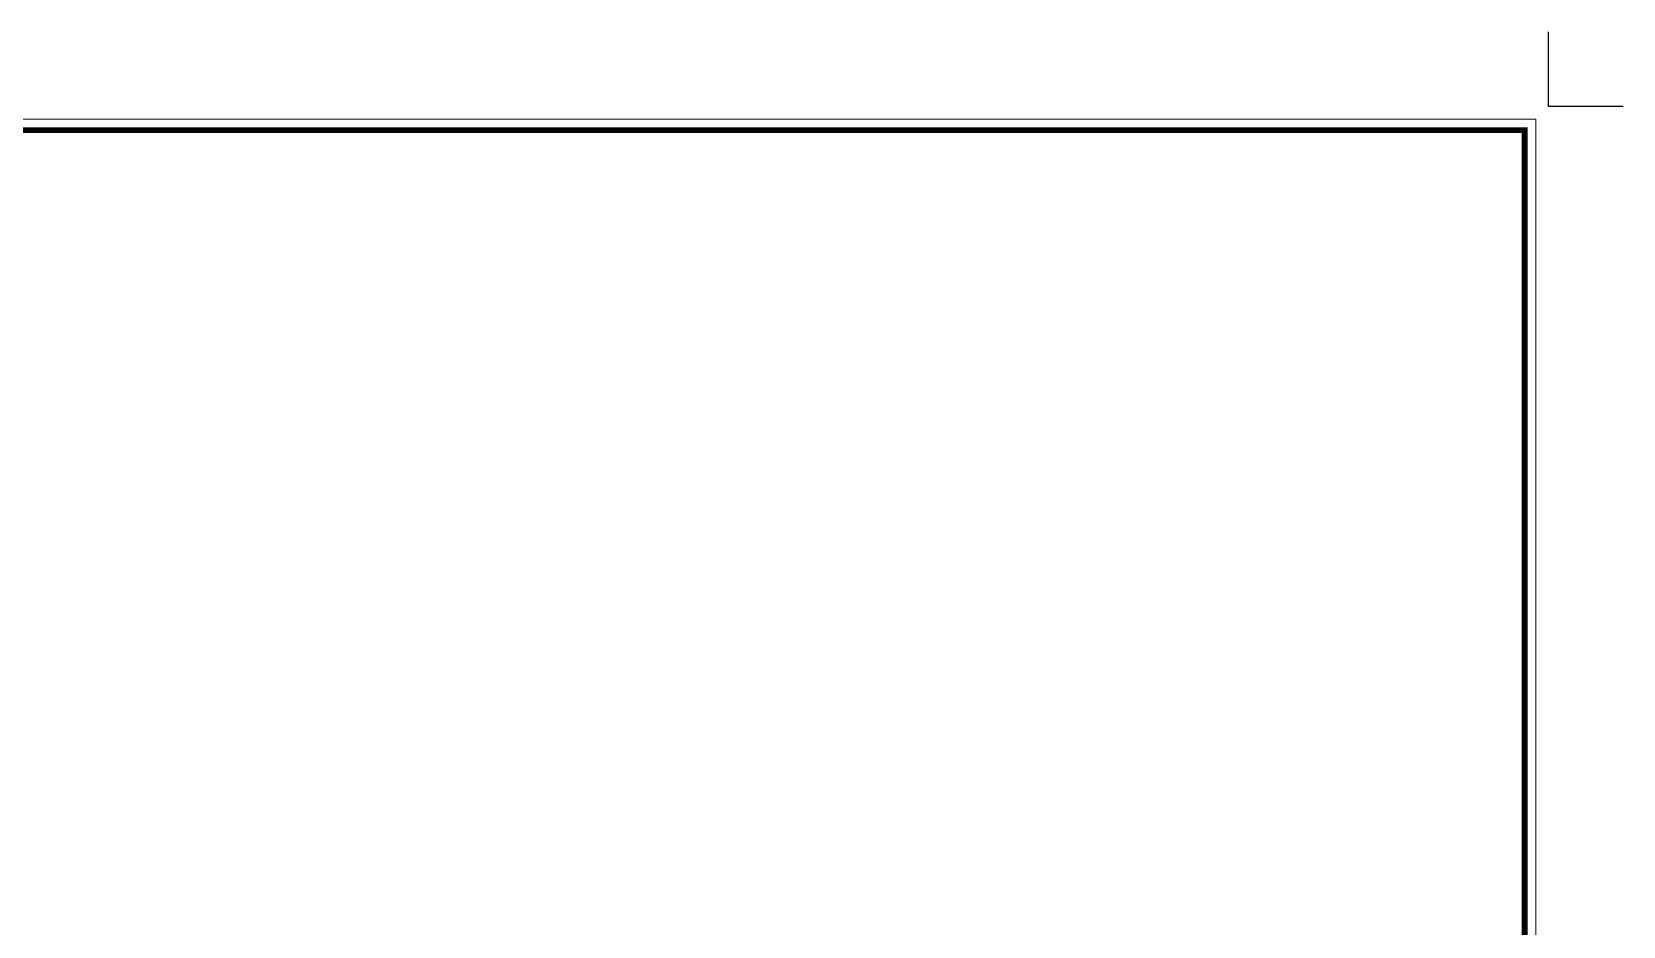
# Model space of a CAD drawing. Header units: inches. Extents: x -351 to 2582, y -266 to 144.
# Drawn here: x 276.04 to 288.84, y -53.5 to -46.3 of the extents above; entities that cross this region are included whole.
import ezdxf

# ---------------------------------------------------------------- set-up
doc = ezdxf.new("R2010")
doc.units = ezdxf.units.IN
doc.header["$MEASUREMENT"] = 0
doc.layers.add('border', color=30, linetype='Continuous')
doc.layers.add('LOGO', color=7, linetype='Continuous')
doc.layers.add('Frame', color=43, linetype='Continuous', lineweight=9)

# ---------------------------------------------------------------- blocks, each defined once
blk = doc.blocks.new('A$C7E5B4212')
at = {"layer": 'LOGO'}
blk.add_lwpolyline([(41.964, 29.582), (41.332, 29.582), (41.332, 30.214)], dxfattribs=at)
blk.add_lwpolyline([(41.964, 29.582), (41.332, 29.582), (41.332, 30.214)], dxfattribs=at)
at = {"layer": 'LOGO', "const_width": 0.05}
blk.add_lwpolyline([(0.832, 0.832), (41.132, 0.832), (41.132, 29.382), (0.832, 29.382)], close=True, dxfattribs=at)
blk = doc.blocks.new('ttwttt')
at = {"layer": 'border', "color": 8}
blk.add_line((52.753, 0.641), (52.753, 37.305), dxfattribs=at)
at = {"layer": 'LOGO', "color": 240, "lineweight": -2}
for p, q in [((52.884, 37.5), (-0.13, 37.5)), ((52.884, -0.128), (52.884, 37.5))]:
    blk.add_line(p, q, dxfattribs=at)
at = {"layer": 'LOGO', "xscale": 1.309217692210943, "yscale": 1.309217692210943, "zscale": 1.309217692210943}
blk.add_blockref('A$C7E5B4212', (-1.089, -1.089), dxfattribs=at)

msp = doc.modelspace()

# ---------------------------------------------------------------- block references
at = {"layer": 'Frame', "xscale": 0.7264620046856759, "yscale": 0.7264620046856759, "zscale": 0.7264620046856759}
msp.add_blockref('ttwttt', (249.72, -74.25), dxfattribs=at)

doc.saveas('drawing.dxf')
